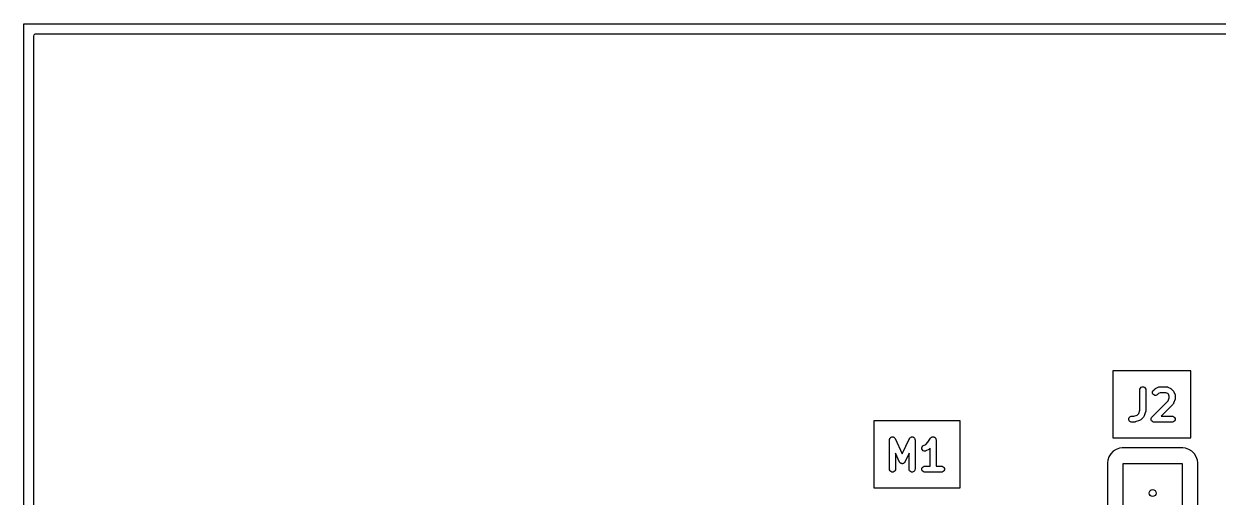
# Model space of a CAD drawing. Extents: x 20 to 124, y -124 to -20.
# Drawn here: x 20 to 80.9, y -44.1 to -20 of the extents above; entities that cross this region are included whole.
import ezdxf

# ---------------------------------------------------------------- set-up
doc = ezdxf.new("R2010")
doc.units = 0
doc.layers.add('BLACK', color=7, linetype='CONTINUOUS')
doc.layers.add('WHITE', color=7, linetype='CONTINUOUS')

msp = doc.modelspace()

# ---------------------------------------------------------------- linework, layer by layer
at = {"layer": 'BLACK', "linetype": 'CONTINUOUS'}
for p, q in [((20.5005, -20.6245), (20.520185, -20.557461)), ((20.5005, -43.658828), (20.5005, -20.6245)), ((20.520185, -20.557461), (20.572989, -20.511706)), ((20.572989, -20.511706), (20.6245, -20.5005)), ((20.6245, -20.5005), (123.3755, -20.5005)), ((79.507225, -37.696103), (75.523071, -37.696103)), ((75.523071, -37.696103), (75.523071, -41.110553)), ((79.507225, -41.110553), (79.507225, -37.696103)), ((76.9, -38.653328), (76.902882, -38.624064)), ((76.9, -39.700416), (76.9, -38.653328)), ((76.902882, -38.624064), (76.92528, -38.569992)), ((76.92528, -38.569992), (76.966664, -38.528608)), ((76.966664, -38.528608), (77.020736, -38.50621)), ((77.020736, -38.50621), (77.079264, -38.50621)), ((77.079264, -38.50621), (77.133336, -38.528608)), ((77.133336, -38.528608), (77.17472, -38.569992)), ((77.17472, -38.569992), (77.197118, -38.624064)), ((77.197118, -38.624064), (77.2, -38.653328)), ((77.2, -38.653328), (77.2, -39.724757)), ((77.545739, -38.766922), (77.568136, -38.71285)), ((77.545739, -38.825448), (77.545739, -38.766922)), ((77.568136, -38.87952), (77.545739, -38.825448)), ((77.568136, -38.71285), (77.586791, -38.690119)), ((77.609522, -38.920906), (77.568136, -38.87952)), ((77.586791, -38.690119), (77.658219, -38.618691)), ((77.663594, -38.943303), (77.609522, -38.920906)), ((77.658219, -38.618691), (77.669721, -38.60925)), ((77.72212, -38.943303), (77.663594, -38.943303)), ((77.669721, -38.60925), (77.672317, -38.606258)), ((77.672317, -38.606258), (77.676826, -38.603419)), ((77.676826, -38.603419), (77.680949, -38.600036)), ((77.680949, -38.600036), (77.684611, -38.598519)), ((77.684611, -38.598519), (77.697203, -38.590593)), ((77.697203, -38.590593), (77.840061, -38.519164)), ((77.776192, -38.920906), (77.72212, -38.943303)), ((77.798923, -38.902251), (77.776192, -38.920906)), ((77.853139, -38.848035), (77.798923, -38.902251)), ((77.840061, -38.519164), (77.867524, -38.508654)), ((77.942553, -38.803328), (77.853139, -38.848035)), ((77.867524, -38.508654), (77.872901, -38.508271)), ((77.872901, -38.508271), (77.877879, -38.50621)), ((77.877879, -38.50621), (77.907143, -38.503328)), ((77.907143, -38.503328), (78.264285, -38.503328)), ((78.228875, -38.803328), (77.942553, -38.803328)), ((78.318289, -38.848035), (78.228875, -38.803328)), ((78.264285, -38.503328), (78.293549, -38.50621)), ((78.293549, -38.50621), (78.298526, -38.508271)), ((78.298526, -38.508271), (78.303904, -38.508654)), ((78.303904, -38.508654), (78.331367, -38.519164)), ((78.355293, -38.885039), (78.318289, -38.848035)), ((78.331367, -38.519164), (78.474225, -38.590593)), ((78.4, -38.974452), (78.355293, -38.885039)), ((78.474225, -38.590593), (78.486818, -38.59852)), ((78.486818, -38.59852), (78.490478, -38.600036)), ((78.490478, -38.600036), (78.494597, -38.603417)), ((78.494597, -38.603417), (78.499111, -38.606258)), ((78.499111, -38.606258), (78.501707, -38.609251)), ((78.501707, -38.609251), (78.513209, -38.618691)), ((78.513209, -38.618691), (78.584637, -38.690119)), ((78.584637, -38.690119), (78.594077, -38.701621)), ((78.594077, -38.701621), (78.59707, -38.704217)), ((78.59707, -38.704217), (78.599908, -38.708726)), ((78.599908, -38.708726), (78.603292, -38.712849)), ((78.603292, -38.712849), (78.604808, -38.716511)), ((78.604808, -38.716511), (78.612735, -38.729103)), ((78.612735, -38.729103), (78.684164, -38.871959)), ((78.684164, -38.871959), (78.694673, -38.899423)), ((78.694673, -38.899423), (78.695054, -38.904797)), ((78.695054, -38.904797), (78.697118, -38.909778)), ((78.697118, -38.909778), (78.7, -38.939042)), ((78.7, -38.939042), (78.7, -39.0819)), ((77.515362, -40.047262), (78.347466, -39.215157)), ((78.584637, -39.402251), (77.98356, -40.003328)), ((78.347466, -39.215157), (78.4, -39.057559)), ((78.4, -39.057559), (78.4, -38.974452)), ((78.603292, -39.379521), (78.584637, -39.402251)), ((78.605355, -39.374539), (78.603292, -39.379521)), ((78.608885, -39.37047), (78.605355, -39.374539)), ((78.620873, -39.34362), (78.608885, -39.37047)), ((78.692302, -39.129335), (78.620873, -39.34362)), ((78.695601, -39.114825), (78.692302, -39.129335)), ((78.697118, -39.111164), (78.695601, -39.114825)), ((78.69764, -39.105855), (78.697118, -39.111164)), ((78.698822, -39.100661), (78.69764, -39.105855)), ((78.7, -39.0819), (78.698541, -39.096711)), ((78.698541, -39.096711), (78.698822, -39.100661)), ((76.331453, -40.124064), (76.353851, -40.069992)), ((76.331453, -40.182592), (76.331453, -40.124064)), ((76.353851, -40.236664), (76.331453, -40.182592)), ((76.353851, -40.069992), (76.395235, -40.028608)), ((76.395235, -40.028608), (76.449307, -40.00621)), ((76.449307, -40.00621), (76.478571, -40.003328)), ((76.478571, -40.003328), (76.597085, -40.003328)), ((76.597085, -40.003328), (76.754687, -39.950794)), ((76.754687, -39.950794), (76.847466, -39.858014)), ((76.847466, -39.858014), (76.9, -39.700416)), ((77.084637, -40.045108), (76.94178, -40.187966)), ((77.103292, -40.022377), (77.084637, -40.045108)), ((77.105354, -40.017397), (77.103292, -40.022377)), ((77.108885, -40.013327), (77.105354, -40.017397)), ((77.120873, -39.986477), (77.108885, -40.013327)), ((77.192302, -39.772192), (77.120873, -39.986477)), ((77.195601, -39.757682), (77.192302, -39.772192)), ((77.197118, -39.754021), (77.195601, -39.757682)), ((77.19764, -39.748712), (77.197118, -39.754021)), ((77.198822, -39.743518), (77.19764, -39.748712)), ((77.2, -39.724757), (77.198541, -39.739568)), ((77.198541, -39.739568), (77.198822, -39.743518)), ((77.47431, -40.124065), (77.496707, -40.069993)), ((77.47431, -40.182591), (77.47431, -40.124065)), ((77.496707, -40.236663), (77.47431, -40.182591)), ((77.496707, -40.069993), (77.515362, -40.047262)), ((77.98356, -40.003328), (78.55, -40.003328)), ((78.55, -40.003328), (78.579264, -40.00621)), ((78.579264, -40.00621), (78.633336, -40.028608)), ((78.633336, -40.028608), (78.67472, -40.069992)), ((78.67472, -40.069992), (78.697118, -40.124064)), ((78.697118, -40.182592), (78.67472, -40.236664)), ((78.697118, -40.124064), (78.697118, -40.182592)), ((67.741215, -40.244984), (63.329053, -40.244984)), ((63.329053, -40.244984), (63.329053, -43.658828)), ((67.741215, -41.110553), (67.741215, -40.244984)), ((76.395235, -40.278048), (76.353851, -40.236664)), ((76.449307, -40.300446), (76.395235, -40.278048)), ((76.478571, -40.303328), (76.449307, -40.300446)), ((76.621428, -40.303328), (76.478571, -40.303328)), ((76.636233, -40.301869), (76.621428, -40.303328)), ((76.640188, -40.302151), (76.636233, -40.301869)), ((76.645389, -40.300968), (76.640188, -40.302151)), ((76.650692, -40.300446), (76.645389, -40.300968)), ((76.654349, -40.29893), (76.650692, -40.300446)), ((76.668862, -40.295631), (76.654349, -40.29893)), ((76.883148, -40.224203), (76.668862, -40.295631)), ((76.909999, -40.212215), (76.883148, -40.224203)), ((76.91407, -40.208683), (76.909999, -40.212215)), ((76.91905, -40.206621), (76.91407, -40.208683)), ((76.94178, -40.187966), (76.91905, -40.206621)), ((77.538093, -40.278049), (77.496707, -40.236663)), ((77.569767, -40.291168), (77.538093, -40.278049)), ((77.592164, -40.300446), (77.569767, -40.291168)), ((77.621428, -40.303328), (77.592164, -40.300446)), ((78.55, -40.303328), (77.621428, -40.303328)), ((78.579264, -40.300446), (78.55, -40.303328)), ((78.633336, -40.278048), (78.579264, -40.300446)), ((78.67472, -40.236664), (78.633336, -40.278048)), ((64.135714, -41.203328), (64.137608, -41.184091)), ((64.135714, -42.703328), (64.135714, -41.203328)), ((64.137453, -41.180553), (64.138144, -41.178652)), ((64.137608, -41.184091), (64.137453, -41.180553)), ((64.138144, -41.178652), (64.138596, -41.174064)), ((64.138596, -41.174064), (64.148557, -41.150015)), ((64.148557, -41.150015), (64.157454, -41.12555)), ((64.157454, -41.12555), (64.159713, -41.123082)), ((64.159713, -41.123082), (64.160994, -41.119992)), ((64.160994, -41.119992), (64.179391, -41.101594)), ((64.179391, -41.101594), (64.196981, -41.082387)), ((64.196981, -41.082387), (64.200014, -41.080971)), ((64.200014, -41.080971), (64.202378, -41.078608)), ((64.202378, -41.078608), (64.226423, -41.068647)), ((64.226423, -41.068647), (64.250019, -41.057637)), ((64.250019, -41.057637), (64.253359, -41.05749)), ((64.253359, -41.05749), (64.25645, -41.05621)), ((64.25645, -41.05621), (64.282485, -41.05621)), ((64.282485, -41.05621), (64.308489, -41.055067)), ((64.308489, -41.055067), (64.311632, -41.05621)), ((64.311632, -41.05621), (64.314978, -41.05621)), ((64.314978, -41.05621), (64.339026, -41.066171)), ((64.339026, -41.066171), (64.363492, -41.075068)), ((64.363492, -41.075068), (64.365959, -41.077327)), ((64.365959, -41.077327), (64.36905, -41.078608)), ((64.36905, -41.078608), (64.387447, -41.097005)), ((64.387447, -41.097005), (64.406655, -41.114595)), ((64.406655, -41.114595), (64.409005, -41.118563)), ((64.409005, -41.118563), (64.410434, -41.119992)), ((64.410434, -41.119992), (64.411787, -41.12326)), ((64.411787, -41.12326), (64.421641, -41.139895)), ((64.421641, -41.139895), (64.785714, -41.920051)), ((64.785714, -41.920051), (65.149787, -41.139895)), ((65.149787, -41.139895), (65.159638, -41.123264)), ((65.159638, -41.123264), (65.160994, -41.119992)), ((65.160994, -41.119992), (65.162424, -41.118561)), ((65.162424, -41.118561), (65.164774, -41.114595)), ((65.164774, -41.114595), (65.183969, -41.097016)), ((65.183969, -41.097016), (65.202378, -41.078608)), ((65.202378, -41.078608), (65.205469, -41.077327)), ((65.205469, -41.077327), (65.207937, -41.075068)), ((65.207937, -41.075068), (65.232397, -41.066173)), ((65.232397, -41.066173), (65.25645, -41.05621)), ((65.25645, -41.05621), (65.259796, -41.05621)), ((65.259796, -41.05621), (65.262939, -41.055067)), ((65.262939, -41.055067), (65.288954, -41.05621)), ((65.288954, -41.05621), (65.314978, -41.05621)), ((65.314978, -41.05621), (65.318065, -41.057489)), ((65.318065, -41.057489), (65.32141, -41.057636)), ((65.32141, -41.057636), (65.345019, -41.068654)), ((65.345019, -41.068654), (65.36905, -41.078608)), ((65.36905, -41.078608), (65.371413, -41.080971)), ((65.371413, -41.080971), (65.374447, -41.082387)), ((65.374447, -41.082387), (65.392036, -41.101594)), ((65.392036, -41.101594), (65.410434, -41.119992)), ((65.410434, -41.119992), (65.411714, -41.123082)), ((65.411714, -41.123082), (65.413974, -41.12555)), ((65.413974, -41.12555), (65.422871, -41.150018)), ((65.422871, -41.150018), (65.432832, -41.174064)), ((65.432832, -41.174064), (65.433283, -41.178651)), ((65.433283, -41.178651), (65.433975, -41.180552)), ((65.433975, -41.180552), (65.433819, -41.18409)), ((65.433819, -41.18409), (65.435714, -41.203328)), ((65.435714, -41.203328), (65.435714, -42.703328)), ((65.982575, -41.437192), (66.097716, -41.322051)), ((66.097716, -41.322051), (66.232336, -41.120123)), ((66.232336, -41.120123), (66.232402, -41.120042)), ((66.232402, -41.120042), (66.232423, -41.119992)), ((66.232423, -41.119992), (66.232534, -41.11988)), ((66.232534, -41.11988), (66.250966, -41.097372)), ((66.250966, -41.097372), (66.263308, -41.089106)), ((66.263308, -41.089106), (66.273807, -41.078608)), ((66.273807, -41.078608), (66.287383, -41.072984)), ((66.287383, -41.072984), (66.299596, -41.064806)), ((66.299596, -41.064806), (66.314157, -41.061893)), ((66.314157, -41.061893), (66.327879, -41.05621)), ((66.327879, -41.05621), (66.342576, -41.05621)), ((66.342576, -41.05621), (66.356986, -41.053328)), ((66.356986, -41.053328), (66.371556, -41.05621)), ((66.371556, -41.05621), (66.386407, -41.05621)), ((66.386407, -41.05621), (66.399981, -41.061832)), ((66.399981, -41.061832), (66.4144, -41.064685)), ((66.4144, -41.064685), (66.42676, -41.072925)), ((66.42676, -41.072925), (66.440479, -41.078608)), ((66.440479, -41.078608), (66.450868, -41.088997)), ((66.450868, -41.088997), (66.463099, -41.097151)), ((66.463099, -41.097151), (66.471364, -41.109493)), ((66.471364, -41.109493), (66.481863, -41.119992)), ((66.481863, -41.119992), (66.487486, -41.133568)), ((66.487486, -41.133568), (66.495665, -41.145781)), ((66.495665, -41.145781), (66.498577, -41.160343)), ((66.498577, -41.160343), (66.504261, -41.174064)), ((66.504261, -41.174064), (66.507112, -41.203016)), ((66.507112, -41.203016), (66.507143, -41.20317)), ((66.507143, -41.20317), (66.507132, -41.203222)), ((66.507132, -41.203222), (66.507143, -41.203328)), ((66.507143, -41.203328), (66.507143, -42.553328)), ((67.741215, -42.375039), (67.741215, -41.110553)), ((75.523071, -41.110553), (79.507225, -41.110553)), ((64.649787, -42.33819), (64.435714, -41.879461)), ((64.435714, -41.879461), (64.435714, -42.703328)), ((65.135714, -41.879462), (64.921641, -42.33819)), ((65.135714, -42.703328), (65.135714, -41.879462)), ((65.77975, -41.613139), (65.798257, -41.557616)), ((65.783899, -41.671519), (65.77975, -41.613139)), ((65.810073, -41.723868), (65.783899, -41.671519)), ((65.798257, -41.557616), (65.836604, -41.513401)), ((65.854288, -41.762215), (65.810073, -41.723868)), ((65.836604, -41.513401), (65.86149, -41.497736)), ((65.909811, -41.780722), (65.854288, -41.762215)), ((65.86149, -41.497736), (65.982575, -41.437192)), ((65.968191, -41.776573), (65.909811, -41.780722)), ((65.995654, -41.766064), (65.968191, -41.776573)), ((66.138511, -41.694635), (65.995654, -41.766064)), ((66.151104, -41.686707), (66.138511, -41.694635)), ((66.154764, -41.685192), (66.151104, -41.686707)), ((66.158883, -41.68181), (66.154764, -41.685192)), ((66.163397, -41.67897), (66.158883, -41.68181)), ((66.165993, -41.675976), (66.163397, -41.67897)), ((66.177495, -41.666537), (66.165993, -41.675976)), ((66.207143, -41.636889), (66.177495, -41.666537)), ((66.207143, -42.553328), (66.207143, -41.636889)), ((75.420184, -41.917737), (75.324211, -42.070476)), ((75.547737, -41.790184), (75.420184, -41.917737)), ((75.700476, -41.694211), (75.547737, -41.790184)), ((75.870745, -41.634631), (75.700476, -41.694211)), ((75.87075, -41.63463), (75.870745, -41.634631)), ((76.005039, -41.6195), (75.87075, -41.63463)), ((76.005046, -41.6195), (76.005039, -41.6195)), ((79.094954, -41.6195), (76.005046, -41.6195)), ((79.09496, -41.6195), (79.094954, -41.6195)), ((79.229249, -41.63463), (79.09496, -41.6195)), ((79.229254, -41.634631), (79.229249, -41.63463)), ((79.399523, -41.694211), (79.229254, -41.634631)), ((79.552262, -41.790184), (79.399523, -41.694211)), ((79.679816, -41.917738), (79.552262, -41.790184)), ((79.775789, -42.070478), (79.679816, -41.917738)), ((64.656133, -42.348903), (64.649787, -42.33819)), ((64.657454, -42.352535), (64.656133, -42.348903)), ((64.659805, -42.355103), (64.657454, -42.352535)), ((64.664774, -42.36349), (64.659805, -42.355103)), ((64.681579, -42.37888), (64.664774, -42.36349)), ((64.696981, -42.395698), (64.681579, -42.37888)), ((64.703024, -42.398518), (64.696981, -42.395698)), ((64.707937, -42.403017), (64.703024, -42.398518)), ((64.729357, -42.410806), (64.707937, -42.403017)), ((64.750019, -42.420448), (64.729357, -42.410806)), ((64.756676, -42.42074), (64.750019, -42.420448)), ((64.762939, -42.423018), (64.756676, -42.42074)), ((64.785718, -42.422017), (64.762939, -42.423018)), ((64.808489, -42.423018), (64.785718, -42.422017)), ((64.814748, -42.420741), (64.808489, -42.423018)), ((64.82141, -42.420449), (64.814748, -42.420741)), ((64.842077, -42.410804), (64.82141, -42.420449)), ((64.863492, -42.403017), (64.842077, -42.410804)), ((64.868405, -42.398517), (64.863492, -42.403017)), ((64.874447, -42.395698), (64.868405, -42.398517)), ((64.889842, -42.378885), (64.874447, -42.395698)), ((64.906655, -42.36349), (64.889842, -42.378885)), ((64.911623, -42.355101), (64.906655, -42.36349)), ((64.913974, -42.352535), (64.911623, -42.355101)), ((64.915293, -42.348905), (64.913974, -42.352535)), ((64.921641, -42.33819), (64.915293, -42.348905)), ((65.781454, -42.674064), (65.803852, -42.619992)), ((65.803852, -42.619992), (65.845236, -42.578608)), ((65.845236, -42.578608), (65.899308, -42.55621)), ((65.899308, -42.55621), (65.928572, -42.553328)), ((65.928572, -42.553328), (66.207143, -42.553328)), ((66.507143, -42.553328), (66.785715, -42.553328)), ((66.785715, -42.553328), (66.814979, -42.55621)), ((66.814979, -42.55621), (66.869051, -42.578608)), ((66.869051, -42.578608), (66.910435, -42.619992)), ((66.910435, -42.619992), (66.932833, -42.674064)), ((67.741215, -43.658828), (67.741215, -42.375039)), ((75.26463, -42.24075), (75.2495, -42.375039)), ((75.2495, -42.375039), (75.2495, -45.46496)), ((75.264631, -42.240745), (75.26463, -42.24075)), ((75.324211, -42.070476), (75.264631, -42.240745)), ((76.05, -45.42), (76.05, -42.42)), ((76.05, -42.42), (79.05, -42.42)), ((79.05, -42.42), (79.05, -45.42)), ((79.835368, -42.240745), (79.775789, -42.070478)), ((79.8505, -42.375046), (79.835368, -42.240745)), ((79.8505, -45.464954), (79.8505, -42.375046)), ((64.138596, -42.732592), (64.135714, -42.703328)), ((64.160994, -42.786664), (64.138596, -42.732592)), ((64.202378, -42.828048), (64.160994, -42.786664)), ((64.25645, -42.850446), (64.202378, -42.828048)), ((64.314978, -42.850446), (64.25645, -42.850446)), ((64.36905, -42.828048), (64.314978, -42.850446)), ((64.410434, -42.786664), (64.36905, -42.828048)), ((64.432832, -42.732592), (64.410434, -42.786664)), ((64.435714, -42.703328), (64.432832, -42.732592)), ((65.138596, -42.732592), (65.135714, -42.703328)), ((65.160994, -42.786664), (65.138596, -42.732592)), ((65.202378, -42.828048), (65.160994, -42.786664)), ((65.25645, -42.850446), (65.202378, -42.828048)), ((65.314978, -42.850446), (65.25645, -42.850446)), ((65.36905, -42.828048), (65.314978, -42.850446)), ((65.410434, -42.786664), (65.36905, -42.828048)), ((65.432832, -42.732592), (65.410434, -42.786664)), ((65.435714, -42.703328), (65.432832, -42.732592)), ((65.781454, -42.732592), (65.781454, -42.674064)), ((65.803852, -42.786664), (65.781454, -42.732592)), ((65.845236, -42.828048), (65.803852, -42.786664)), ((65.899308, -42.850446), (65.845236, -42.828048)), ((65.928572, -42.853328), (65.899308, -42.850446)), ((66.785715, -42.853328), (65.928572, -42.853328)), ((66.814979, -42.850446), (66.785715, -42.853328)), ((66.869051, -42.828048), (66.814979, -42.850446)), ((66.910435, -42.786664), (66.869051, -42.828048)), ((66.932833, -42.732592), (66.910435, -42.786664)), ((66.932833, -42.674064), (66.932833, -42.732592)), ((20.5005, -57.298394), (20.5005, -43.658828)), ((63.329053, -43.658828), (67.741215, -43.658828))]:
    msp.add_line(p, q, dxfattribs=at)
at = {"layer": 'BLACK'}
msp.add_circle((77.55, -43.92), 0.175, dxfattribs=at)
at = {"layer": 'WHITE', "linetype": 'CONTINUOUS'}
for p, q in [((20, -20), (124, -20)), ((20, -124), (20, -20))]:
    msp.add_line(p, q, dxfattribs=at)
at = {"layer": 'WHITE'}
msp.add_circle((77.55, -43.92), 0.175, dxfattribs=at)

doc.saveas('drawing.dxf')
